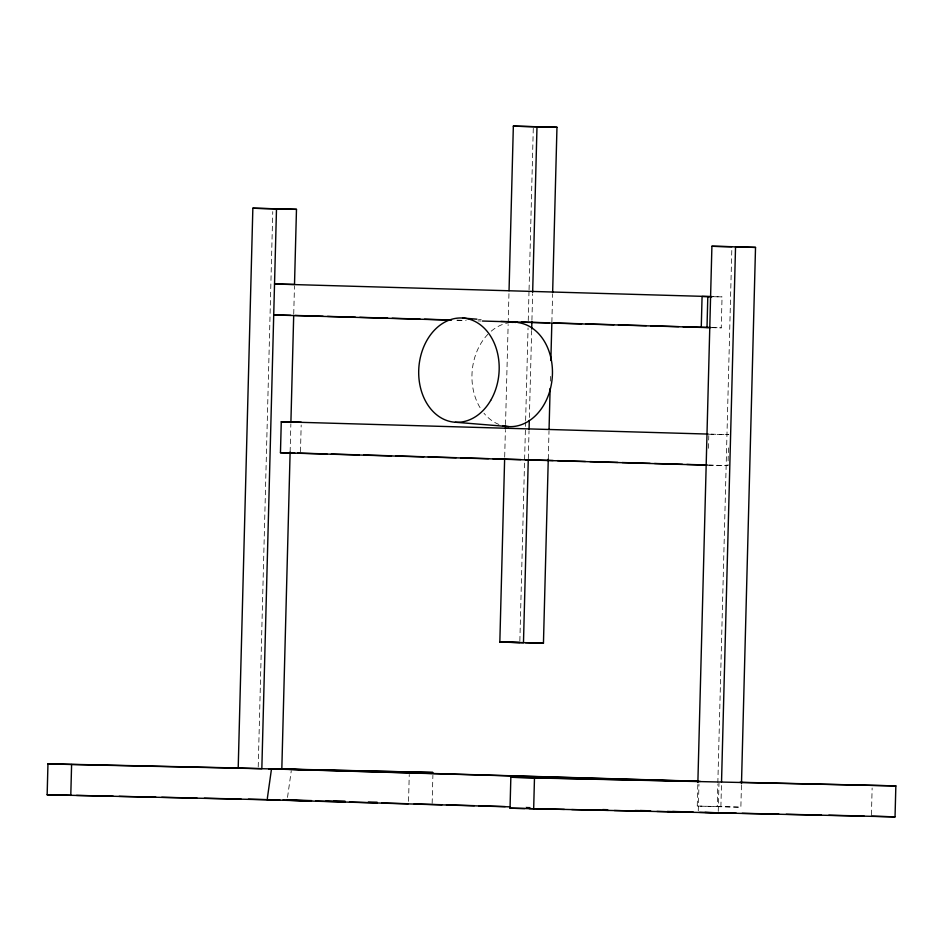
<?xml version="1.0" encoding="UTF-8"?>
<svg xmlns="http://www.w3.org/2000/svg" width="943" height="943" viewBox="0 0 943 943"><rect width="100%" height="100%" fill="white"/><g stroke="black" fill="none" stroke-linecap="round" stroke-linejoin="round"><path stroke-width="0.71" stroke-dasharray="4.71 3.54" d="M258.217 766.989L272.763 211.597M290.126 451.968L290.857 424.067M293.733 313.995L294.475 285.859M300.475 451.756L301.182 425.022M408.555 801.338L409.25 774.604M432.153 803.424L432.896 775.287M504.694 456.848L505.377 430.397M505.531 424.515L508.147 324.569M508.194 323.095L508.996 292.236M519.852 641.016L525.44 427.898M525.475 426.425L525.593 422.016M525.628 420.543L528.056 327.952M528.245 320.596L529.011 291.198M529.058 289.725L533.29 128.048M528.292 458.687L529.035 430.703M529.377 417.454L531.652 330.58M531.923 320.278L532.618 293.768M548.272 459.123L549.003 431.151M550.323 381.09L550.476 375.196M551.867 322.188L552.598 294.216M741.446 785.154L740.868 807.196L720.888 806.748L697.242 806.065L697.82 784.022M698.256 810.933L698.963 784.211M708.441 448.302L708.782 435.631M711.281 327.634L721.242 327.858L722.055 296.904L713.238 296.644M697.242 806.065L717.222 806.501L717.8 784.458M717.835 782.996L731.851 248.174M718.236 811.381L718.979 783.244M708.004 465.182L727.984 465.618L728.467 447.017M720.888 806.748L721.501 783.244M871.438 814.764L872.134 788.042M287.521 797.424L291.269 770.785M713.509 296.715L722.055 296.904M708.818 434.228L728.798 434.664L709.69 434.11M456.777 320.149L462.659 320.325M712.425 327.598L721.242 327.858M457.367 320.314L466.184 320.561M477.936 320.903L480.883 320.997M708.888 465.064L727.984 465.618M717.222 806.501L740.868 807.196M525.77 807.173L531.652 807.349M526.359 807.338L529.294 807.42M478.396 319.312L481.272 319.547M498.941 424.444A52.242 40.16 -85.3 0 1 483.959 413.211M480.058 407.671A52.242 40.16 -85.3 0 1 487.955 334.223M491.232 331.17A52.242 40.16 -85.3 0 1 507.935 322.895"/><path stroke-width="1.41" d="M279.988 800.065L47.15 794.772L47.963 763.818L241.054 768.073M70.784 795.456L71.597 764.514L432.967 772.482L281.662 768.969M296.479 209.346L252.854 208.214L238.202 768.015L261.836 768.698L276.499 208.898L296.479 209.346L294.511 284.444L274.531 284.008L711.765 296.609M706.531 465.135L280.46 452.723L281.273 421.769L301.253 422.216M281.816 769.146L290.126 451.968M290.892 422.594L293.697 315.398M528.257 460.16L523.471 642.737L499.837 642.053L504.646 458.322M505.424 428.924L505.495 425.988M509.043 290.762L513.346 126.138L556.971 127.27L552.633 292.743M740.007 782.301L895.85 785.908L895.037 816.862L510.033 808.198L510.847 777.256L700.343 781.429M529.07 429.23L529.294 420.401M531.687 329.107L531.887 321.752M532.654 292.295L536.991 126.822L556.971 127.27M533.667 808.894L534.481 777.94L895.85 785.908M506.568 642.195L543.451 643.185L548.272 459.123M549.05 429.678L550.123 388.445M550.853 360.474L551.82 323.661M482.344 321.033L701.262 327.41L702.075 296.467L712.083 296.691M707.002 327.539L707.816 296.597M697.867 782.549L711.906 246.264L731.886 246.701M721.536 781.771L735.54 246.948L755.52 247.396L741.481 783.68M267.341 798.379L271.49 768.934L279.269 769.087M290.845 315.339L273.718 314.962L451.497 320.137M701.262 327.41L709.855 327.61M280.46 452.723L294.735 453.041M297.587 453.1L326.891 453.937M499.837 642.053L519.817 642.489M274.319 768.816L277.254 768.875M47.15 794.772L70.654 795.291M76.524 795.42L113.254 796.222M119.124 796.352L155.854 797.165M161.724 797.295L196.981 798.073M204.336 798.238L241.054 799.051M248.398 799.204L279.246 799.888M290.998 800.147L311.567 800.595M333.598 801.09L345.35 801.35M282.841 800.135L311.237 800.76M325.877 801.078L344.914 801.503M368.348 802.021L377.129 802.21M510.033 808.198L524.721 808.528M529.129 808.622L564.385 809.4M571.729 809.565L608.459 810.379M614.329 810.509L649.586 811.286M656.929 811.44L692.186 812.218M699.529 812.383L736.259 813.196M742.129 813.326L778.859 814.127M786.203 814.292L821.459 815.07M828.803 815.235L864.059 816.013M281.132 769.123L291.47 769.382M513.346 126.138L536.991 126.822M252.854 208.214L276.499 208.898M711.906 246.264L755.52 247.396M295.171 315.445L323.084 316.259M327.492 316.388L355.405 317.202M359.813 317.32L387.726 318.133M392.135 318.262L420.048 319.076M424.456 319.206L449.434 319.936M500.863 321.433L517.023 321.905M521.432 322.034L549.345 322.848M553.753 322.977L581.666 323.791M586.074 323.921L613.987 324.734M618.396 324.864L646.309 325.677M650.717 325.806L678.63 326.62M683.038 326.738L710.963 327.551M281.273 421.769L708.228 434.075M331.299 454.066L359.212 454.88M363.621 454.998L391.534 455.811M395.942 455.94L423.855 456.754M428.263 456.884L456.176 457.697M460.585 457.826L488.498 458.64M492.906 458.769L520.819 459.583M525.227 459.712L553.14 460.526M557.549 460.656L585.473 461.469M589.882 461.599L617.795 462.412M622.203 462.541L650.116 463.355M654.525 463.484L682.437 464.298M686.846 464.416L707.415 465.017M525.381 642.654L543.451 643.185M288.617 769.299L698.445 781.24M268.637 768.851L697.561 781.346M47.963 763.818L71.597 764.514M510.847 777.256L534.481 777.94M871.403 816.178L895.037 816.862M287.132 800.23L311.308 800.925M315.716 801.055L345.091 801.915M349.499 802.045L377.412 802.858M381.821 802.988L408.26 803.754M414.13 803.931L442.043 804.744M446.452 804.862L474.364 805.676M478.773 805.805L505.212 806.583M640.344 810.52L650.635 810.815M672.665 811.463L693.235 812.053M704.987 812.394L718.201 812.783M267.152 799.782L510.198 806.866M602.742 809.565L607.151 809.695M635.063 810.509L649.751 810.933M667.373 811.451L692.351 812.171M462.553 318.015L476.958 319.194M508.631 321.787L515.821 322.376A52.242 40.16 -85.3 0 0 511.884 322.388M455.304 422.24L508.572 426.601M517.79 322.553A52.242 40.16 -85.3 0 1 551.749 382.033A52.242 40.16 -85.3 0 1 502.737 425.67M490.666 400.433A52.242 40.16 -85.3 0 0 464.522 318.204A52.242 40.16 -85.3 0 0 421.615 391.758A52.242 40.16 -85.3 0 0 490.666 400.433"/></g></svg>
